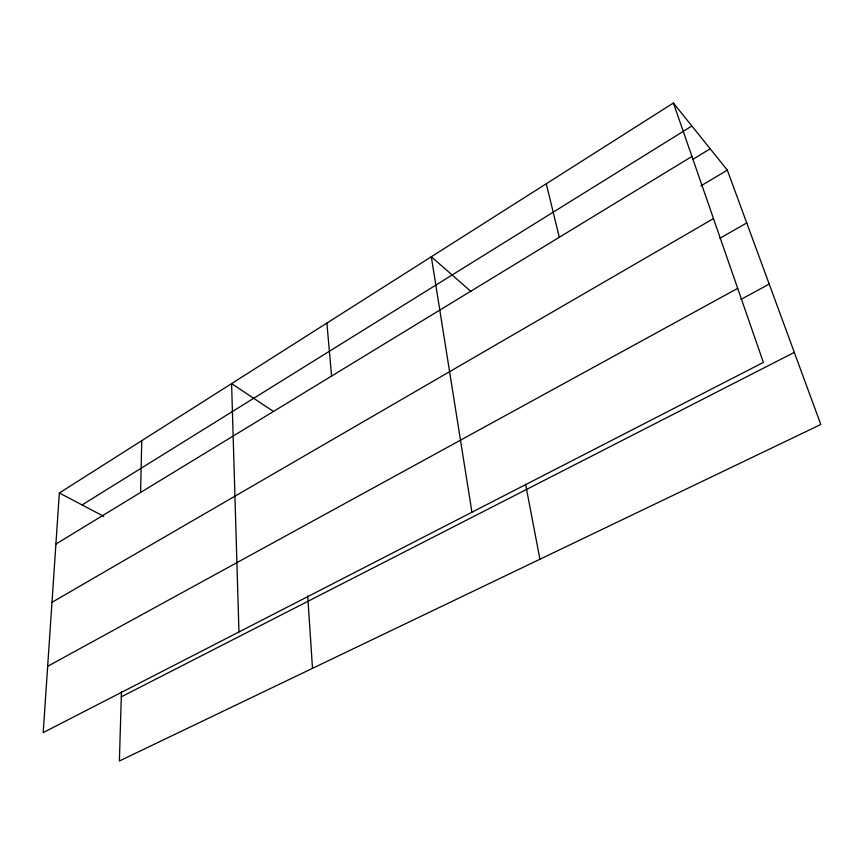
<?xml version="1.0" encoding="UTF-8"?>
<svg xmlns="http://www.w3.org/2000/svg" width="864" height="864" viewBox="0 0 864 864"><rect width="100%" height="100%" fill="white"/><g stroke="black" fill="none" stroke-linecap="round" stroke-linejoin="round"><path stroke-width="1.3" d="M140.584 492.458L141.75 440.662M121.457 691.546L119.383 760.99L820.8 424.494L727.337 170.132L673.412 103.01L59.346 492.998L43.2 732.596L763.376 362.416L673.412 103.01M82.08 504.943L691.88 126.004M55.901 544.072L691.945 156.438M692.917 159.311L710.208 148.802M700.877 185.9L727.337 170.132M51.98 602.327L713.502 218.592M719.928 238.248L746.744 222.934M47.671 666.295L737.694 288.349M740.945 299.419L769.208 284.083M121.295 696.827L794.308 352.382M59.346 492.998L103.702 516.316M273.553 411.512L231.595 383.605L238.95 631.973M470.88 291.406L431.32 256.759L471.938 512.222M546.275 183.762L559.3 237.287M525.582 484.175L539.935 559.235M326.884 323.082L331.592 376.056M307.703 595.858L312.498 668.347"/></g></svg>
